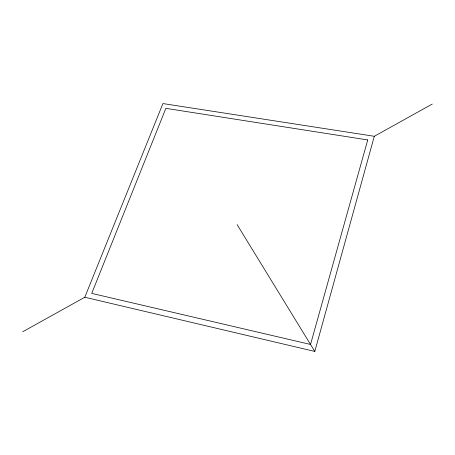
<?xml version="1.0" encoding="UTF-8"?>
<svg xmlns="http://www.w3.org/2000/svg" width="455" height="455" viewBox="0 0 455 455"><rect width="100%" height="100%" fill="white"/><g stroke="black" fill="none" stroke-linecap="round" stroke-linejoin="round"><path stroke-width="0.68" d="M22.75 331.746L84.795 297.246L314.803 351.436L374.3 136.29L432.25 104.07M84.795 297.246L162.93 103.564L374.3 136.29M237.095 224.605L314.803 351.436M367.725 139.947L310.532 344.463L91.739 293.384L165.865 108.353L367.725 139.947"/></g></svg>
